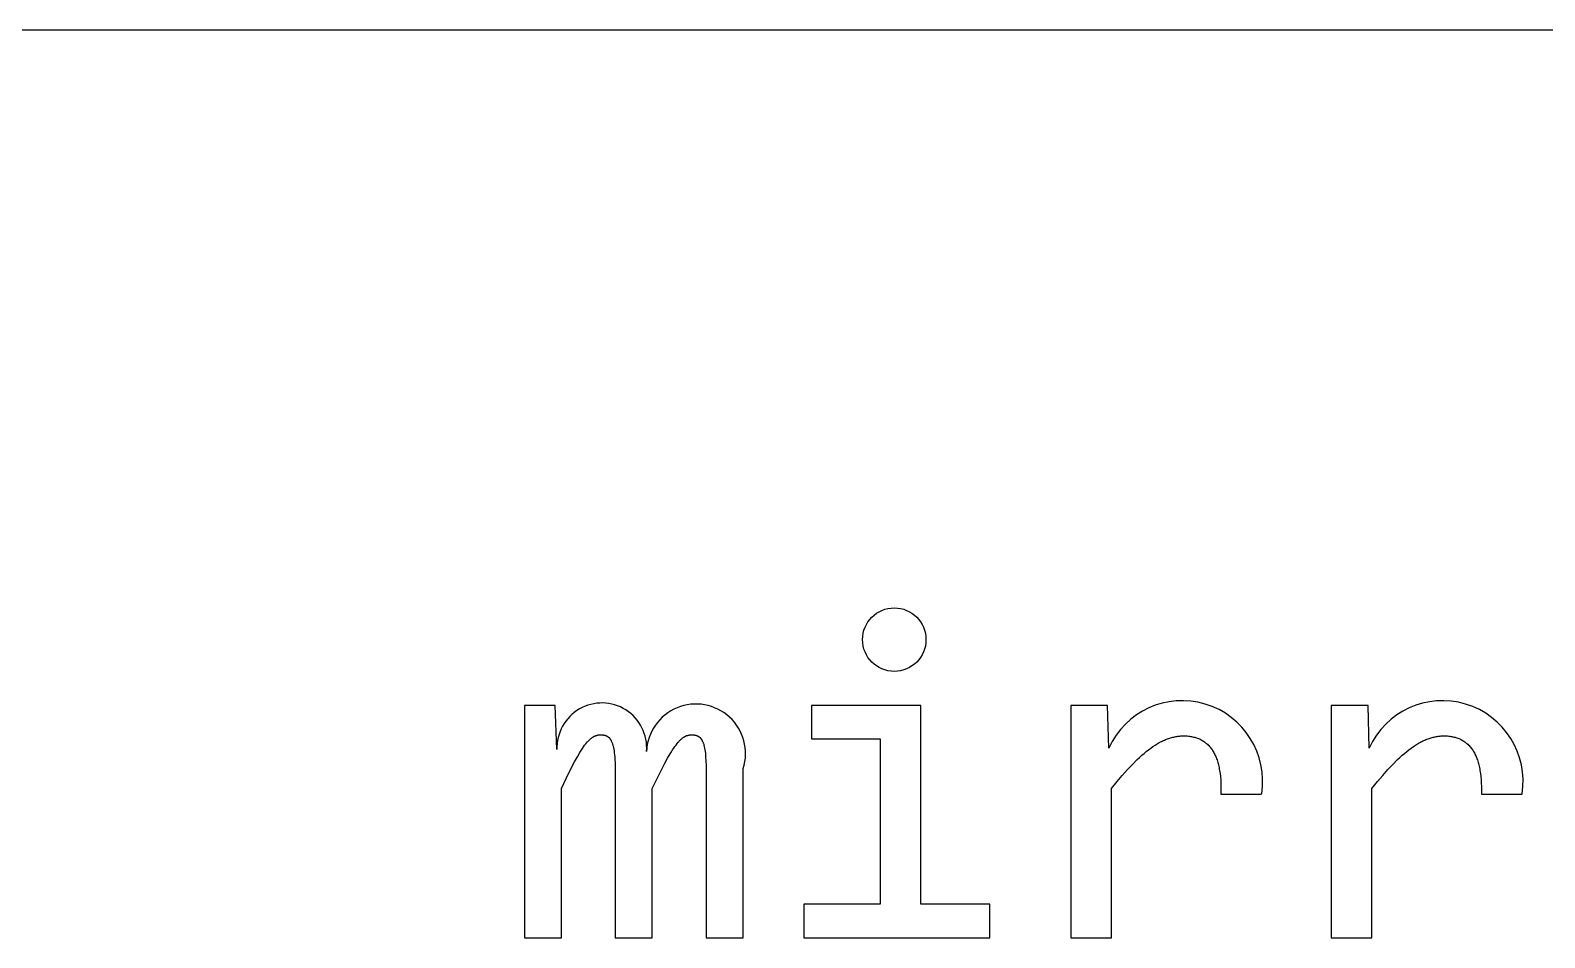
# Model space of a CAD drawing. Extents: x -44 to 134, y -24 to 59.
# Drawn here: x -10.13 to -0.11, y -24 to -18 of the extents above; entities that cross this region are included whole.
import ezdxf

# ---------------------------------------------------------------- set-up
doc = ezdxf.new("R2010")
doc.units = 0
doc.layers.add('DEFAULT', color=7, linetype='CONTINUOUS')

msp = doc.modelspace()

# ---------------------------------------------------------------- linework, layer by layer
at = {"layer": 'DEFAULT'}
for p, q in [((43, -18), (-44, -18)), ((-6.659, -22.464), (-6.862, -22.464)), ((-6.862, -22.464), (-6.862, -24)), ((-6.647, -22.756), (-6.659, -22.464)), ((-4.239, -22.464), (-4.963, -22.464)), ((-4.963, -22.464), (-4.963, -22.684)), ((-4.239, -23.778), (-4.239, -22.464)), ((-3.003, -22.464), (-3.246, -22.464)), ((-3.246, -22.464), (-3.246, -24)), ((-2.995, -22.747), (-3.003, -22.464)), ((-1.28, -22.464), (-1.523, -22.464)), ((-1.523, -22.464), (-1.523, -24)), ((-1.272, -22.747), (-1.28, -22.464)), ((-6.479, -22.75), (-6.471, -22.739)), ((-6.471, -22.739), (-6.464, -22.728)), ((-6.464, -22.728), (-6.456, -22.719)), ((-6.456, -22.719), (-6.449, -22.71)), ((-6.449, -22.71), (-6.446, -22.706)), ((-6.446, -22.706), (-6.442, -22.702)), ((-6.442, -22.702), (-6.439, -22.698)), ((-6.439, -22.698), (-6.435, -22.695)), ((-6.435, -22.695), (-6.432, -22.691)), ((-6.432, -22.691), (-6.428, -22.688)), ((-6.428, -22.688), (-6.425, -22.685)), ((-6.425, -22.685), (-6.422, -22.682)), ((-6.422, -22.682), (-6.419, -22.68)), ((-6.419, -22.68), (-6.416, -22.678)), ((-6.416, -22.678), (-6.412, -22.675)), ((-6.412, -22.675), (-6.411, -22.674)), ((-6.411, -22.674), (-6.409, -22.673)), ((-6.409, -22.673), (-6.406, -22.671)), ((-6.406, -22.671), (-6.403, -22.67)), ((-6.403, -22.67), (-6.4, -22.668)), ((-6.4, -22.668), (-6.397, -22.667)), ((-6.397, -22.667), (-6.394, -22.665)), ((-6.394, -22.665), (-6.392, -22.665)), ((-6.392, -22.665), (-6.391, -22.664)), ((-6.391, -22.664), (-6.389, -22.663)), ((-6.389, -22.663), (-6.387, -22.663)), ((-6.387, -22.663), (-6.386, -22.662)), ((-6.386, -22.662), (-6.384, -22.662)), ((-6.384, -22.662), (-6.382, -22.661)), ((-6.382, -22.661), (-6.381, -22.661)), ((-6.381, -22.661), (-6.379, -22.661)), ((-6.379, -22.661), (-6.378, -22.66)), ((-6.378, -22.66), (-6.376, -22.66)), ((-6.376, -22.66), (-6.374, -22.659)), ((-6.374, -22.659), (-6.373, -22.659)), ((-6.373, -22.659), (-6.371, -22.659)), ((-6.371, -22.659), (-6.369, -22.659)), ((-6.369, -22.659), (-6.368, -22.659)), ((-6.368, -22.659), (-6.366, -22.658)), ((-6.366, -22.658), (-6.364, -22.658)), ((-6.364, -22.658), (-6.362, -22.658)), ((-6.362, -22.658), (-6.361, -22.658)), ((-6.361, -22.658), (-6.359, -22.658)), ((-6.359, -22.658), (-6.357, -22.658)), ((-6.357, -22.658), (-6.354, -22.658)), ((-6.354, -22.658), (-6.351, -22.658)), ((-6.351, -22.658), (-6.348, -22.658)), ((-6.348, -22.658), (-6.345, -22.659)), ((-6.345, -22.659), (-6.342, -22.659)), ((-6.342, -22.659), (-6.339, -22.66)), ((-6.339, -22.66), (-6.336, -22.66)), ((-6.336, -22.66), (-6.333, -22.661)), ((-6.333, -22.661), (-6.33, -22.661)), ((-6.33, -22.661), (-6.328, -22.662)), ((-6.328, -22.662), (-6.326, -22.663)), ((-6.326, -22.663), (-6.325, -22.663)), ((-6.325, -22.663), (-6.324, -22.664)), ((-6.324, -22.664), (-6.323, -22.664)), ((-6.323, -22.664), (-6.321, -22.665)), ((-6.321, -22.665), (-6.32, -22.665)), ((-6.32, -22.665), (-6.319, -22.666)), ((-6.319, -22.666), (-6.318, -22.666)), ((-6.318, -22.666), (-6.316, -22.667)), ((-6.316, -22.667), (-6.315, -22.667)), ((-6.315, -22.667), (-6.314, -22.668)), ((-6.314, -22.668), (-6.313, -22.669)), ((-6.313, -22.669), (-6.312, -22.669)), ((-6.312, -22.669), (-6.311, -22.67)), ((-6.311, -22.67), (-6.31, -22.671)), ((-6.31, -22.671), (-6.308, -22.672)), ((-6.308, -22.672), (-6.307, -22.673)), ((-6.307, -22.673), (-6.306, -22.673)), ((-6.306, -22.673), (-6.305, -22.674)), ((-6.305, -22.674), (-6.304, -22.675)), ((-6.304, -22.675), (-6.303, -22.676)), ((-6.303, -22.676), (-6.302, -22.677)), ((-6.302, -22.677), (-6.301, -22.678)), ((-6.301, -22.678), (-6.3, -22.679)), ((-6.3, -22.679), (-6.299, -22.68)), ((-6.299, -22.68), (-6.298, -22.682)), ((-6.298, -22.682), (-6.297, -22.683)), ((-6.297, -22.683), (-6.296, -22.684)), ((-6.296, -22.684), (-6.295, -22.685)), ((-6.295, -22.685), (-6.294, -22.687)), ((-6.294, -22.687), (-6.294, -22.688)), ((-6.294, -22.688), (-6.293, -22.689)), ((-6.293, -22.689), (-6.292, -22.691)), ((-6.292, -22.691), (-6.291, -22.692)), ((-6.291, -22.692), (-6.289, -22.695)), ((-6.289, -22.695), (-6.288, -22.698)), ((-6.288, -22.698), (-6.286, -22.702)), ((-6.286, -22.702), (-6.285, -22.705)), ((-6.285, -22.705), (-6.283, -22.708)), ((-6.283, -22.708), (-6.282, -22.712)), ((-6.282, -22.712), (-6.28, -22.716)), ((-6.28, -22.716), (-6.279, -22.72)), ((-6.279, -22.72), (-6.278, -22.724)), ((-6.278, -22.724), (-6.277, -22.729)), ((-6.277, -22.729), (-6.275, -22.734)), ((-6.275, -22.734), (-6.273, -22.743)), ((-6.273, -22.743), (-6.271, -22.754)), ((-5.882, -22.758), (-5.874, -22.747)), ((-5.874, -22.747), (-5.867, -22.736)), ((-5.867, -22.736), (-5.859, -22.726)), ((-5.859, -22.726), (-5.852, -22.717)), ((-5.852, -22.717), (-5.845, -22.708)), ((-5.845, -22.708), (-5.841, -22.704)), ((-5.841, -22.704), (-5.838, -22.7)), ((-5.838, -22.7), (-5.835, -22.697)), ((-5.835, -22.697), (-5.831, -22.693)), ((-5.831, -22.693), (-5.828, -22.69)), ((-5.828, -22.69), (-5.824, -22.687)), ((-5.824, -22.687), (-5.821, -22.684)), ((-5.821, -22.684), (-5.818, -22.681)), ((-5.818, -22.681), (-5.814, -22.679)), ((-5.814, -22.679), (-5.811, -22.676)), ((-5.811, -22.676), (-5.809, -22.675)), ((-5.809, -22.675), (-5.808, -22.674)), ((-5.808, -22.674), (-5.806, -22.673)), ((-5.806, -22.673), (-5.804, -22.672)), ((-5.804, -22.672), (-5.803, -22.671)), ((-5.803, -22.671), (-5.801, -22.67)), ((-5.801, -22.67), (-5.799, -22.669)), ((-5.799, -22.669), (-5.798, -22.668)), ((-5.798, -22.668), (-5.796, -22.667)), ((-5.796, -22.667), (-5.794, -22.667)), ((-5.794, -22.667), (-5.793, -22.666)), ((-5.793, -22.666), (-5.791, -22.665)), ((-5.791, -22.665), (-5.789, -22.664)), ((-5.789, -22.664), (-5.787, -22.664)), ((-5.787, -22.664), (-5.786, -22.663)), ((-5.786, -22.663), (-5.784, -22.663)), ((-5.784, -22.663), (-5.782, -22.662)), ((-5.782, -22.662), (-5.78, -22.662)), ((-5.78, -22.662), (-5.779, -22.661)), ((-5.779, -22.661), (-5.777, -22.661)), ((-5.777, -22.661), (-5.775, -22.66)), ((-5.775, -22.66), (-5.773, -22.66)), ((-5.773, -22.66), (-5.771, -22.659)), ((-5.771, -22.659), (-5.769, -22.659)), ((-5.769, -22.659), (-5.768, -22.659)), ((-5.768, -22.659), (-5.766, -22.659)), ((-5.766, -22.659), (-5.764, -22.658)), ((-5.764, -22.658), (-5.762, -22.658)), ((-5.762, -22.658), (-5.76, -22.658)), ((-5.76, -22.658), (-5.758, -22.658)), ((-5.758, -22.658), (-5.756, -22.658)), ((-5.756, -22.658), (-5.754, -22.658)), ((-5.754, -22.658), (-5.751, -22.658)), ((-5.751, -22.658), (-5.748, -22.658)), ((-5.748, -22.658), (-5.745, -22.658)), ((-5.745, -22.658), (-5.742, -22.659)), ((-5.742, -22.659), (-5.739, -22.659)), ((-5.739, -22.659), (-5.736, -22.66)), ((-5.736, -22.66), (-5.733, -22.66)), ((-5.733, -22.66), (-5.73, -22.661)), ((-5.73, -22.661), (-5.729, -22.661)), ((-5.729, -22.661), (-5.728, -22.661)), ((-5.728, -22.661), (-5.726, -22.662)), ((-5.726, -22.662), (-5.725, -22.662)), ((-5.725, -22.662), (-5.724, -22.663)), ((-5.724, -22.663), (-5.723, -22.663)), ((-5.723, -22.663), (-5.721, -22.664)), ((-5.721, -22.664), (-5.72, -22.664)), ((-5.72, -22.664), (-5.719, -22.665)), ((-5.719, -22.665), (-5.718, -22.665)), ((-5.718, -22.665), (-5.716, -22.666)), ((-5.716, -22.666), (-5.715, -22.666)), ((-5.715, -22.666), (-5.714, -22.667)), ((-5.714, -22.667), (-5.713, -22.667)), ((-5.713, -22.667), (-5.712, -22.668)), ((-5.712, -22.668), (-5.711, -22.669)), ((-5.711, -22.669), (-5.71, -22.669)), ((-5.71, -22.669), (-5.709, -22.67)), ((-5.709, -22.67), (-5.708, -22.671)), ((-5.708, -22.671), (-5.706, -22.672)), ((-5.706, -22.672), (-5.705, -22.672)), ((-5.705, -22.672), (-5.704, -22.673)), ((-5.704, -22.673), (-5.703, -22.674)), ((-5.703, -22.674), (-5.702, -22.675)), ((-5.702, -22.675), (-5.701, -22.676)), ((-5.701, -22.676), (-5.7, -22.677)), ((-5.7, -22.677), (-5.699, -22.678)), ((-5.699, -22.678), (-5.698, -22.679)), ((-5.698, -22.679), (-5.698, -22.68)), ((-5.698, -22.68), (-5.697, -22.681)), ((-5.697, -22.681), (-5.696, -22.682)), ((-5.696, -22.682), (-5.695, -22.683)), ((-5.695, -22.683), (-5.694, -22.685)), ((-5.694, -22.685), (-5.693, -22.686)), ((-5.693, -22.686), (-5.692, -22.687)), ((-5.692, -22.687), (-5.691, -22.688)), ((-5.691, -22.688), (-5.689, -22.691)), ((-5.689, -22.691), (-5.688, -22.694)), ((-5.688, -22.694), (-5.686, -22.697)), ((-5.686, -22.697), (-5.685, -22.7)), ((-5.685, -22.7), (-5.683, -22.703)), ((-5.683, -22.703), (-5.682, -22.706)), ((-5.682, -22.706), (-5.68, -22.71)), ((-5.68, -22.71), (-5.679, -22.713)), ((-5.679, -22.713), (-5.678, -22.717)), ((-5.678, -22.717), (-5.676, -22.721)), ((-5.676, -22.721), (-5.675, -22.725)), ((-5.675, -22.725), (-5.674, -22.729)), ((-5.674, -22.729), (-5.673, -22.733)), ((-5.673, -22.733), (-5.672, -22.738)), ((-5.672, -22.738), (-5.67, -22.747)), ((-5.67, -22.747), (-5.668, -22.757)), ((-4.963, -22.684), (-4.509, -22.684)), ((-4.509, -22.684), (-4.509, -23.778)), ((-2.732, -22.757), (-2.718, -22.746)), ((-2.718, -22.746), (-2.703, -22.736)), ((-2.703, -22.736), (-2.689, -22.726)), ((-2.689, -22.726), (-2.675, -22.718)), ((-2.675, -22.718), (-2.668, -22.714)), ((-2.668, -22.714), (-2.661, -22.71)), ((-2.661, -22.71), (-2.654, -22.706)), ((-2.654, -22.706), (-2.647, -22.702)), ((-2.647, -22.702), (-2.64, -22.699)), ((-2.64, -22.699), (-2.633, -22.696)), ((-2.633, -22.696), (-2.626, -22.693)), ((-2.626, -22.693), (-2.62, -22.69)), ((-2.62, -22.69), (-2.613, -22.687)), ((-2.613, -22.687), (-2.606, -22.685)), ((-2.606, -22.685), (-2.599, -22.682)), ((-2.599, -22.682), (-2.592, -22.68)), ((-2.592, -22.68), (-2.586, -22.678)), ((-2.586, -22.678), (-2.579, -22.676)), ((-2.579, -22.676), (-2.572, -22.675)), ((-2.572, -22.675), (-2.565, -22.673)), ((-2.565, -22.673), (-2.559, -22.672)), ((-2.559, -22.672), (-2.552, -22.67)), ((-2.552, -22.67), (-2.545, -22.669)), ((-2.545, -22.669), (-2.538, -22.668)), ((-2.538, -22.668), (-2.532, -22.668)), ((-2.532, -22.668), (-2.525, -22.667)), ((-2.525, -22.667), (-2.518, -22.666)), ((-2.518, -22.666), (-2.511, -22.666)), ((-2.511, -22.666), (-2.505, -22.666)), ((-2.505, -22.666), (-2.498, -22.666)), ((-2.498, -22.666), (-2.49, -22.666)), ((-2.49, -22.666), (-2.483, -22.666)), ((-2.483, -22.666), (-2.476, -22.666)), ((-2.476, -22.666), (-2.468, -22.667)), ((-2.468, -22.667), (-2.461, -22.668)), ((-2.461, -22.668), (-2.454, -22.669)), ((-2.454, -22.669), (-2.447, -22.67)), ((-2.447, -22.67), (-2.441, -22.671)), ((-2.441, -22.671), (-2.434, -22.673)), ((-2.434, -22.673), (-2.427, -22.675)), ((-2.427, -22.675), (-2.421, -22.676)), ((-2.421, -22.676), (-2.415, -22.678)), ((-2.415, -22.678), (-2.408, -22.681)), ((-2.408, -22.681), (-2.402, -22.683)), ((-2.402, -22.683), (-2.396, -22.686)), ((-2.396, -22.686), (-2.39, -22.688)), ((-2.39, -22.688), (-2.385, -22.691)), ((-2.385, -22.691), (-2.379, -22.694)), ((-2.379, -22.694), (-2.373, -22.698)), ((-2.373, -22.698), (-2.368, -22.701)), ((-2.368, -22.701), (-2.363, -22.705)), ((-2.363, -22.705), (-2.358, -22.709)), ((-2.358, -22.709), (-2.353, -22.713)), ((-2.353, -22.713), (-2.348, -22.717)), ((-2.348, -22.717), (-2.343, -22.721)), ((-2.343, -22.721), (-2.338, -22.726)), ((-2.338, -22.726), (-2.333, -22.73)), ((-2.333, -22.73), (-2.329, -22.735)), ((-2.329, -22.735), (-2.325, -22.74)), ((-2.325, -22.74), (-2.32, -22.746)), ((-2.32, -22.746), (-2.316, -22.751)), ((-1.009, -22.757), (-0.995, -22.746)), ((-0.995, -22.746), (-0.98, -22.736)), ((-0.98, -22.736), (-0.966, -22.726)), ((-0.966, -22.726), (-0.952, -22.718)), ((-0.952, -22.718), (-0.945, -22.714)), ((-0.945, -22.714), (-0.938, -22.71)), ((-0.938, -22.71), (-0.931, -22.706)), ((-0.931, -22.706), (-0.924, -22.702)), ((-0.924, -22.702), (-0.917, -22.699)), ((-0.917, -22.699), (-0.91, -22.696)), ((-0.91, -22.696), (-0.903, -22.693)), ((-0.903, -22.693), (-0.897, -22.69)), ((-0.897, -22.69), (-0.89, -22.687)), ((-0.89, -22.687), (-0.883, -22.685)), ((-0.883, -22.685), (-0.876, -22.682)), ((-0.876, -22.682), (-0.869, -22.68)), ((-0.869, -22.68), (-0.863, -22.678)), ((-0.863, -22.678), (-0.856, -22.676)), ((-0.856, -22.676), (-0.849, -22.675)), ((-0.849, -22.675), (-0.842, -22.673)), ((-0.842, -22.673), (-0.836, -22.672)), ((-0.836, -22.672), (-0.829, -22.67)), ((-0.829, -22.67), (-0.822, -22.669)), ((-0.822, -22.669), (-0.815, -22.668)), ((-0.815, -22.668), (-0.809, -22.668)), ((-0.809, -22.668), (-0.802, -22.667)), ((-0.802, -22.667), (-0.795, -22.666)), ((-0.795, -22.666), (-0.788, -22.666)), ((-0.788, -22.666), (-0.782, -22.666)), ((-0.782, -22.666), (-0.775, -22.666)), ((-0.775, -22.666), (-0.767, -22.666)), ((-0.767, -22.666), (-0.76, -22.666)), ((-0.76, -22.666), (-0.753, -22.666)), ((-0.753, -22.666), (-0.745, -22.667)), ((-0.745, -22.667), (-0.738, -22.668)), ((-0.738, -22.668), (-0.731, -22.669)), ((-0.731, -22.669), (-0.724, -22.67)), ((-0.724, -22.67), (-0.718, -22.671)), ((-0.718, -22.671), (-0.711, -22.673)), ((-0.711, -22.673), (-0.704, -22.675)), ((-0.704, -22.675), (-0.698, -22.676)), ((-0.698, -22.676), (-0.692, -22.678)), ((-0.692, -22.678), (-0.685, -22.681)), ((-0.685, -22.681), (-0.679, -22.683)), ((-0.679, -22.683), (-0.673, -22.686)), ((-0.673, -22.686), (-0.667, -22.688)), ((-0.667, -22.688), (-0.662, -22.691)), ((-0.662, -22.691), (-0.656, -22.694)), ((-0.656, -22.694), (-0.65, -22.698)), ((-0.65, -22.698), (-0.645, -22.701)), ((-0.645, -22.701), (-0.64, -22.705)), ((-0.64, -22.705), (-0.635, -22.709)), ((-0.635, -22.709), (-0.63, -22.713)), ((-0.63, -22.713), (-0.625, -22.717)), ((-0.625, -22.717), (-0.62, -22.721)), ((-0.62, -22.721), (-0.615, -22.726)), ((-0.615, -22.726), (-0.61, -22.73)), ((-0.61, -22.73), (-0.606, -22.735)), ((-0.606, -22.735), (-0.602, -22.74)), ((-0.602, -22.74), (-0.597, -22.746)), ((-0.597, -22.746), (-0.593, -22.751)), ((-6.57, -22.915), (-6.53, -22.837)), ((-6.53, -22.837), (-6.512, -22.804)), ((-6.512, -22.804), (-6.495, -22.775)), ((-6.495, -22.775), (-6.487, -22.762)), ((-6.487, -22.762), (-6.479, -22.75)), ((-6.271, -22.754), (-6.269, -22.765)), ((-6.269, -22.765), (-6.268, -22.777)), ((-6.268, -22.777), (-6.266, -22.79)), ((-6.266, -22.79), (-6.265, -22.803)), ((-6.265, -22.803), (-6.264, -22.818)), ((-6.264, -22.818), (-6.262, -22.85)), ((-6.018, -23.013), (-5.933, -22.845)), ((-5.933, -22.845), (-5.915, -22.813)), ((-5.915, -22.813), (-5.898, -22.784)), ((-5.898, -22.784), (-5.89, -22.771)), ((-5.89, -22.771), (-5.882, -22.758)), ((-5.668, -22.757), (-5.666, -22.768)), ((-5.666, -22.768), (-5.665, -22.779)), ((-5.665, -22.779), (-5.664, -22.791)), ((-5.664, -22.791), (-5.663, -22.803)), ((-5.663, -22.803), (-5.661, -22.831)), ((-5.661, -22.831), (-5.66, -22.862)), ((-2.839, -22.854), (-2.808, -22.822)), ((-2.808, -22.822), (-2.792, -22.808)), ((-2.792, -22.808), (-2.777, -22.794)), ((-2.777, -22.794), (-2.762, -22.781)), ((-2.762, -22.781), (-2.747, -22.769)), ((-2.747, -22.769), (-2.732, -22.757)), ((-2.316, -22.751), (-2.312, -22.757)), ((-2.312, -22.757), (-2.308, -22.762)), ((-2.308, -22.762), (-2.304, -22.769)), ((-2.304, -22.769), (-2.301, -22.775)), ((-2.301, -22.775), (-2.297, -22.781)), ((-2.297, -22.781), (-2.294, -22.788)), ((-2.294, -22.788), (-2.291, -22.795)), ((-2.291, -22.795), (-2.288, -22.802)), ((-2.288, -22.802), (-2.285, -22.809)), ((-2.285, -22.809), (-2.282, -22.817)), ((-2.282, -22.817), (-2.279, -22.824)), ((-2.279, -22.824), (-2.277, -22.832)), ((-2.277, -22.832), (-2.274, -22.841)), ((-2.274, -22.841), (-2.272, -22.849)), ((-1.116, -22.854), (-1.085, -22.822)), ((-1.085, -22.822), (-1.069, -22.808)), ((-1.069, -22.808), (-1.054, -22.794)), ((-1.054, -22.794), (-1.039, -22.781)), ((-1.039, -22.781), (-1.024, -22.769)), ((-1.024, -22.769), (-1.009, -22.757)), ((-0.593, -22.751), (-0.589, -22.757)), ((-0.589, -22.757), (-0.585, -22.762)), ((-0.585, -22.762), (-0.581, -22.769)), ((-0.581, -22.769), (-0.578, -22.775)), ((-0.578, -22.775), (-0.574, -22.781)), ((-0.574, -22.781), (-0.571, -22.788)), ((-0.571, -22.788), (-0.568, -22.795)), ((-0.568, -22.795), (-0.565, -22.802)), ((-0.565, -22.802), (-0.562, -22.809)), ((-0.562, -22.809), (-0.559, -22.817)), ((-0.559, -22.817), (-0.556, -22.824)), ((-0.556, -22.824), (-0.554, -22.832)), ((-0.554, -22.832), (-0.551, -22.841)), ((-0.551, -22.841), (-0.549, -22.849)), ((-6.617, -23.013), (-6.57, -22.915)), ((-6.262, -22.85), (-6.261, -22.886)), ((-6.261, -22.886), (-6.261, -22.926)), ((-6.261, -22.926), (-6.261, -24)), ((-5.66, -22.862), (-5.66, -22.897)), ((-5.66, -22.897), (-5.66, -24)), ((-5.415, -24), (-5.415, -22.881)), ((-2.941, -22.968), (-2.906, -22.927)), ((-2.906, -22.927), (-2.872, -22.888)), ((-2.872, -22.888), (-2.839, -22.854)), ((-2.272, -22.849), (-2.27, -22.858)), ((-2.27, -22.858), (-2.268, -22.866)), ((-2.268, -22.866), (-2.266, -22.875)), ((-2.266, -22.875), (-2.264, -22.885)), ((-2.264, -22.885), (-2.262, -22.894)), ((-2.262, -22.894), (-2.259, -22.914)), ((-2.259, -22.914), (-2.257, -22.934)), ((-2.257, -22.934), (-2.255, -22.956)), ((-1.218, -22.968), (-1.183, -22.927)), ((-1.183, -22.927), (-1.149, -22.888)), ((-1.149, -22.888), (-1.116, -22.854)), ((-0.549, -22.849), (-0.547, -22.858)), ((-0.547, -22.858), (-0.545, -22.866)), ((-0.545, -22.866), (-0.543, -22.875)), ((-0.543, -22.875), (-0.541, -22.885)), ((-0.541, -22.885), (-0.539, -22.894)), ((-0.539, -22.894), (-0.536, -22.914)), ((-0.536, -22.914), (-0.534, -22.934)), ((-0.534, -22.934), (-0.532, -22.956)), ((-6.617, -24), (-6.617, -23.013)), ((-6.018, -24), (-6.018, -23.013)), ((-2.977, -23.013), (-2.941, -22.968)), ((-2.977, -24), (-2.977, -23.013)), ((-2.255, -22.956), (-2.254, -22.978)), ((-2.254, -22.978), (-2.253, -23.001)), ((-2.253, -23.001), (-2.253, -23.025)), ((-2.253, -23.025), (-2.253, -23.05)), ((-1.254, -23.013), (-1.218, -22.968)), ((-1.254, -24), (-1.254, -23.013)), ((-0.532, -22.956), (-0.531, -22.978)), ((-0.531, -22.978), (-0.53, -23.001)), ((-0.53, -23.001), (-0.53, -23.025)), ((-0.53, -23.025), (-0.53, -23.05)), ((-2.253, -23.05), (-1.984, -23.05)), ((-0.53, -23.05), (-0.261, -23.05)), ((-4.509, -23.778), (-5.014, -23.778)), ((-5.014, -23.778), (-5.014, -24)), ((-3.782, -23.778), (-4.239, -23.778)), ((-3.782, -24), (-3.782, -23.778)), ((-6.862, -24), (-6.617, -24)), ((-6.261, -24), (-6.018, -24)), ((-5.66, -24), (-5.415, -24)), ((-5.014, -24), (-3.782, -24)), ((-3.246, -24), (-2.977, -24)), ((-1.523, -24), (-1.254, -24))]:
    msp.add_line(p, q, dxfattribs=at)
msp.add_circle((-4.415, -22.029), 0.21, dxfattribs=at)
for centre, radius, start, end in [((-2.51, -22.966), 0.533, 351.0066, 155.6426), ((-0.787, -22.966), 0.533, 351.0066, 155.6426), ((-6.35, -22.745), 0.297, 355.491, 182.1406), ((-5.727, -22.783), 0.328, 342.5221, 177.3994)]:
    msp.add_arc(centre, radius, start, end, dxfattribs=at)

doc.saveas('drawing.dxf')
